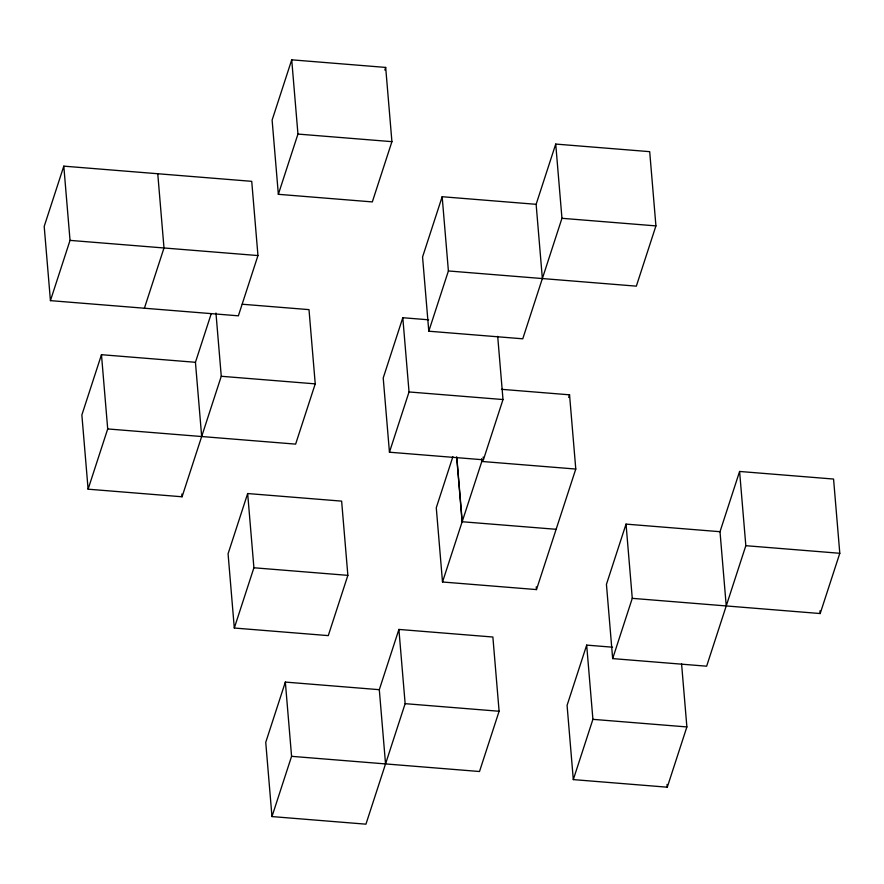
<?xml version="1.0" encoding="UTF-8"?>
<svg xmlns="http://www.w3.org/2000/svg" width="884" height="884" viewBox="0 0 884 884"><rect width="100%" height="100%" fill="white"/><g stroke="black" fill="none" stroke-linecap="round" stroke-linejoin="round"><path stroke-width="1.33" d="M63.803 166.148L44.2 226.392L50.432 300.637L238.371 315.82L257.962 255.564L251.73 181.331L63.803 166.148L70.035 240.382L50.432 300.637M211.199 313.831L195.441 362.296L101.472 354.694L81.869 414.95L88.102 489.183L182.071 496.775L221.265 376.275L215.961 313.035M144.401 308.229L163.993 247.973L157.761 173.739M88.102 489.183L107.704 428.939L101.472 354.694M291.72 59.825L272.117 120.08L278.349 194.314L372.319 201.917L391.921 141.661L385.678 67.427L291.72 59.825L297.952 134.07L278.349 194.314M384.827 70.046L385.678 67.427M247.664 493.537L228.072 553.782L234.304 628.027L328.273 635.618L347.865 575.362L341.633 501.129L247.664 493.537L253.907 567.771L234.304 628.027M242.271 304.24L309.002 309.632L315.234 383.866L295.632 444.122L107.704 428.939M428.685 319.809L402.806 317.721L383.214 377.976L389.446 452.21L483.404 459.802L503.007 399.546L497.692 336.318M555.727 144.07L536.135 204.315L442.166 196.723L422.563 256.979L428.795 331.213L522.764 338.804L561.959 218.304L555.727 144.07L649.696 151.661L655.928 225.895L636.336 286.151L448.398 270.957L428.795 331.213M398.905 629.43L379.302 689.686L285.344 682.083L265.741 742.339L271.974 816.573L365.943 824.175L405.137 703.664L398.905 629.43L492.874 637.021L499.106 711.255L479.504 771.511L291.576 756.328L271.974 816.573M389.446 452.21L409.038 391.955L402.806 317.721M452.884 456.674L436.276 507.759L442.508 581.992L536.477 589.584L575.782 469.05L569.55 394.817L501.46 389.314M442.508 581.992L481.824 461.459L481.592 458.708M568.699 397.435L569.55 394.817M612.557 647.199L586.678 645.11L567.075 705.366L573.307 779.6L667.276 787.191L686.879 726.935L681.564 663.707M739.599 471.459L720.007 531.704L626.038 524.113L606.435 584.368L612.667 658.602L706.636 666.193L745.831 545.693L739.599 471.459L833.568 479.051L839.8 553.285L820.197 613.54L632.27 598.346L612.667 658.602M573.307 779.6L592.91 719.344L586.678 645.11M297.952 134.07L391.921 141.661M561.959 218.304L655.928 225.895M70.035 240.382L257.962 255.564M221.265 376.275L315.234 383.866M409.038 391.955L503.007 399.546M481.824 461.459L575.782 469.05M456.685 457.127L462.111 521.737L556.191 529.306M745.831 545.693L839.8 553.285M253.907 567.771L347.865 575.362M405.137 703.664L499.106 711.255M592.91 719.344L686.879 726.935M819.965 610.789L820.197 613.54M720.007 531.704L726.239 605.938M667.044 784.439L667.276 787.191M626.038 524.113L632.27 598.346M536.135 204.315L542.367 278.548M536.245 586.832L536.477 589.584M483.172 457.05L483.404 459.802M442.166 196.723L448.398 270.957M456.796 457.094L462.221 521.704M379.302 689.686L385.546 763.92M285.344 682.083L291.576 756.328M195.441 362.296L201.674 436.53M181.839 494.034L182.071 496.775"/></g></svg>
